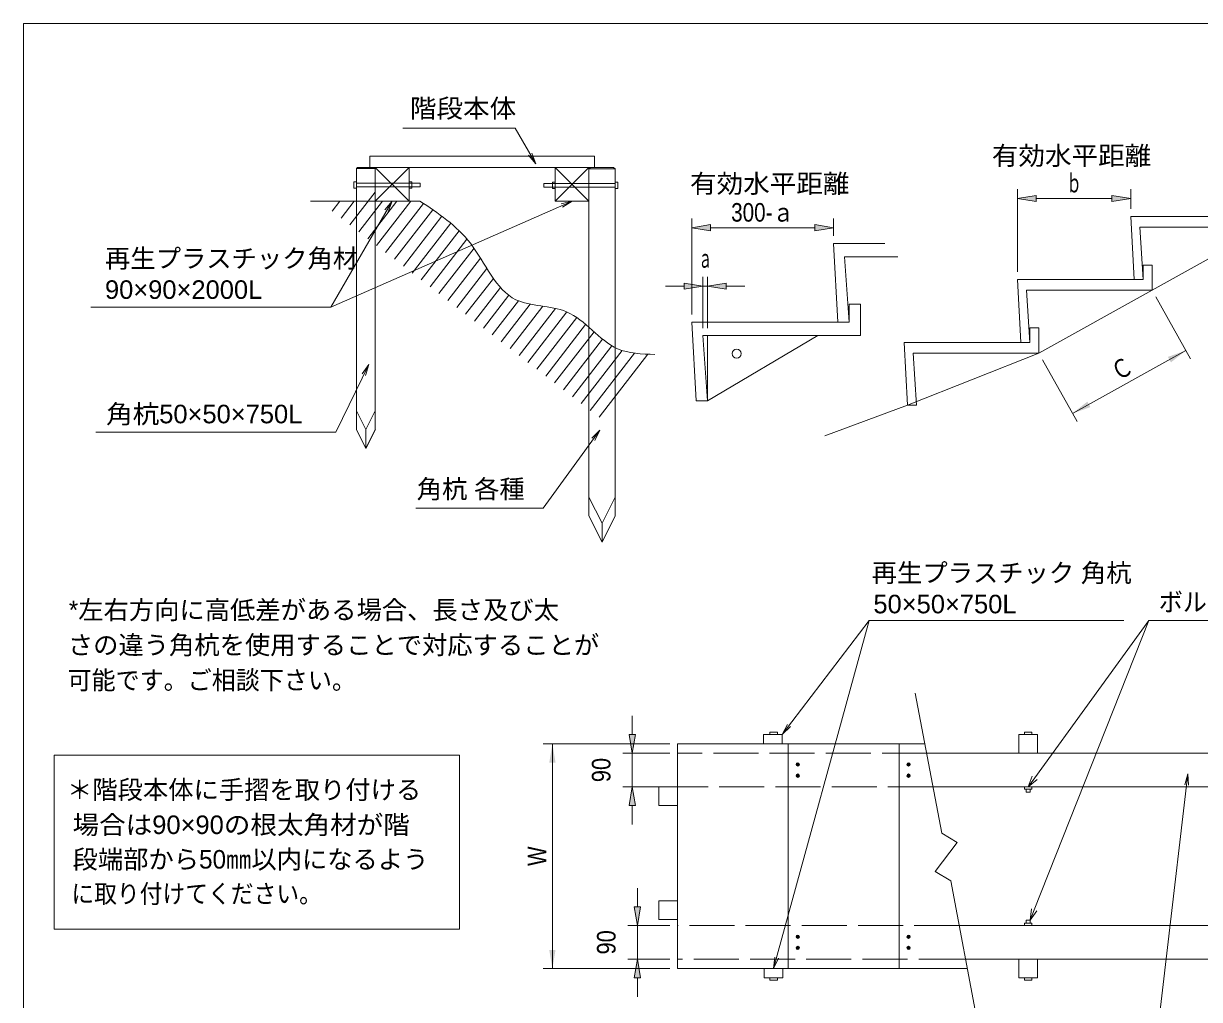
# Model space of a CAD drawing. Units: millimetres at full size, sheet at 1:20; details may follow other scales. Extents: x 200 to 8200, y 200 to 5740.
# Drawn here: x 200 to 3337, y 3135 to 5740 of the extents above; entities that cross this region are included whole.
import ezdxf
from ezdxf.enums import TextEntityAlignment as Align

# ---------------------------------------------------------------- set-up
doc = ezdxf.new("R2010")
doc.units = ezdxf.units.MM
doc.header["$LTSCALE"] = 20
doc.linetypes.add('DASHED', pattern=[7.5, 6, -1.5])
for name, color, linetype, lineweight in [('コーススレッド', 7, 'Continuous', 18), ('ハッチング', 7, 'Continuous', 9), ('ボルト', 7, 'Continuous', 18), ('一般線', 7, 'Continuous', 20), ('図面枠-A3', 7, 'Continuous', 13), ('寸法', 7, 'Continuous', 13), ('引出線', 7, 'Continuous', 13), ('注記', 7, 'Continuous', 20), ('破線', 7, 'DASHED', 9), ('角材', 7, 'Continuous', 18), ('角杭', 7, 'Continuous', 18), ('記号', 7, 'Continuous', 15), ('階段本体', 7, 'Continuous', 18)]:
    doc.layers.add(name, color=color, linetype=linetype, lineweight=lineweight)
doc.layers.add('文字', color=7, linetype='Continuous')
doc.styles.add('ＭＳ Ｐゴシック', font='')
doc.styles.get('ＭＳ Ｐゴシック').set_extended_font_data('MS PGothic')

# ---------------------------------------------------------------- blocks, each defined once
blk = doc.blocks.new('filled_arrow')
at = {"color": 0, "linetype": 'Continuous', "lineweight": -2}
blk.add_solid([(7.5, 1.25), (0, 0), (7.5, -1.25)], dxfattribs=at)
blk = doc.blocks.new('open_arrow')
at = {"color": 0, "linetype": 'Continuous', "lineweight": -2}
blk.add_lwpolyline([(7.5, 1.25), (0, 0), (7.5, -1.25)], dxfattribs=at)

msp = doc.modelspace()

# ---------------------------------------------------------------- hatches: boundary and pattern name
at = {"layer": 'コーススレッド'}
for points in [[(2261.14, 3762.55, 1), (2270.14, 3762.55, 1)], [(2556.84, 3762.55, 1), (2565.84, 3762.55, 1)], [(2261.14, 3732.55, 1), (2270.14, 3732.55, 1)], [(2556.84, 3732.55, 1), (2565.84, 3732.55, 1)], [(2261.14, 3302.71, -1), (2270.14, 3302.71, -1)], [(2556.84, 3302.71, -1), (2565.84, 3302.71, -1)], [(2261.14, 3272.71, -1), (2270.14, 3272.71, -1)], [(2556.84, 3272.71, -1), (2565.84, 3272.71, -1)]]:
    msp.add_hatch(color=256, dxfattribs=at).paths.add_polyline_path(points)
at = {"layer": '寸法'}
for points in [[(2901.54, 5281.35), (2901.54, 5264.68), (2851.54, 5273.02)], [(3103.94, 5281.35), (3103.94, 5264.68), (3153.94, 5273.02)], [(2032.74, 5203.35), (2032.74, 5186.68), (1982.74, 5195.02)], [(2310.74, 5203.35), (2310.74, 5186.68), (2360.74, 5195.02)], [(1962.74, 5047.35), (1962.74, 5030.68), (2012.74, 5039.02)], [(2074.74, 5047.35), (2074.74, 5030.68), (2024.74, 5039.02)], [(1815.74, 3842.55), (1832.4, 3842.55), (1824.07, 3792.55)], [(1815.74, 3652.55), (1832.4, 3652.55), (1824.07, 3702.55)], [(1829.37, 3382.71), (1846.03, 3382.71), (1837.7, 3332.71)], [(1829.37, 3192.71), (1846.03, 3192.71), (1837.7, 3242.71)]]:
    msp.add_hatch(color=256, dxfattribs=at).paths.add_polyline_path(points)

# ---------------------------------------------------------------- linework, layer by layer
at = {"layer": 'コーススレッド', "lineweight": 13}
for centre in [(2265.64, 3762.55), (2561.34, 3762.55), (2265.64, 3732.55), (2561.34, 3732.55), (2265.64, 3302.71), (2561.34, 3302.71), (2265.64, 3272.71), (2561.34, 3272.71)]:
    msp.add_circle(centre, 4.5, dxfattribs=at)
at = {"layer": 'ハッチング'}
for p, q in [((1138.56, 5290.07), (1070.87, 5202.44)), ((1044.22, 5266.09), (1023.38, 5239.12)), ((1082.13, 5266.09), (1047.13, 5220.78)), ((1157.95, 5266.09), (1094.61, 5184.1)), ((1195.85, 5266.09), (1118.35, 5165.76)), ((1233.76, 5266.09), (1142.09, 5147.42)), ((1266.92, 5259.95), (1165.83, 5129.08)), ((1291.83, 5243.11), (1189.57, 5110.74)), ((1316.24, 5225.64), (1213.32, 5092.4)), ((1339.8, 5207.07), (1237.06, 5074.06)), ((1362.16, 5186.94), (1260.8, 5055.72)), ((1382.95, 5164.78), (1284.54, 5037.38)), ((1401.86, 5140.18), (1308.28, 5019.04)), ((1419.24, 5113.6), (1332.02, 5000.7)), ((1436.08, 5086.34), (1355.77, 4982.36)), ((1453.45, 5059.75), (1379.51, 4964.02)), ((1472.47, 5035.29), (1403.25, 4945.68)), ((1494.41, 5014.62), (1426.99, 4927.34)), ((1520.76, 4999.66), (1450.73, 4909)), ((1551.96, 4990.98), (1474.47, 4890.66)), ((1585.7, 4985.58), (1498.21, 4872.33)), ((1619.12, 4979.77), (1521.96, 4853.99)), ((1649.63, 4970.19), (1545.7, 4835.65)), ((1676, 4955.26), (1569.44, 4817.31)), ((1699.66, 4936.82), (1593.18, 4798.97)), ((1722.17, 4916.88), (1616.92, 4780.63)), ((1744.93, 4897.26), (1640.66, 4762.29)), ((1769.41, 4879.88), (1664.41, 4743.95)), ((1797.47, 4867.13), (1688.15, 4725.61)), ((1829.98, 4860.15), (1711.89, 4707.27)), ((1865.71, 4857.33), (1735.63, 4688.93))]:
    msp.add_line(p, q, dxfattribs=at)
at = {"layer": 'ボルト'}
for p, q in [((1088.56, 5317.18), (1081.56, 5317.18)), ((1081.56, 5317.18), (1081.56, 5300.18)), ((1088.56, 5313.68), (1258.56, 5313.68)), ((1088.56, 5303.68), (1258.56, 5303.68)), ((1235.56, 5317.12), (1228.56, 5317.12)), ((1228.56, 5317.12), (1228.56, 5300.12)), ((1235.56, 5317.12), (1235.56, 5300.12)), ((1258.56, 5313.68), (1258.56, 5303.68)), ((1778.56, 5313.02), (1588.56, 5313.02)), ((1588.56, 5303.02), (1588.56, 5313.02)), ((1778.56, 5303.02), (1588.56, 5303.02)), ((1611.56, 5316.81), (1618.56, 5316.81)), ((1611.56, 5316.81), (1611.56, 5299.81)), ((1618.56, 5299.81), (1618.56, 5316.81)), ((1778.56, 5316.52), (1785.56, 5316.52)), ((1785.56, 5299.52), (1785.56, 5316.52)), ((1088.56, 5300.18), (1081.56, 5300.18)), ((1235.56, 5300.12), (1228.56, 5300.12)), ((1611.56, 5299.81), (1618.56, 5299.81)), ((1778.56, 5299.52), (1785.56, 5299.52))]:
    msp.add_line(p, q, dxfattribs=at)
for points in [[(2870.26, 3696.63), (2890.26, 3696.63), (2890.26, 3702.63), (2870.26, 3702.63)], [(2875.26, 3688.63), (2885.26, 3688.63), (2885.26, 3696.63), (2875.26, 3696.63)], [(2890.26, 3338.63), (2870.26, 3338.63), (2870.26, 3332.63), (2890.26, 3332.63)], [(2885.26, 3346.63), (2875.26, 3346.63), (2875.26, 3338.63), (2885.26, 3338.63)]]:
    msp.add_lwpolyline(points, close=True, dxfattribs=at)
msp.add_circle((2102.74, 4859.02), 12, dxfattribs=at)
at = {"layer": '一般線'}
for p, q in [((965.71, 5266.09), (1138.56, 5266.09)), ((1228.56, 5266.09), (1257.68, 5266.09)), ((2024.74, 4733.02), (2318.74, 4907.02))]:
    msp.add_line(p, q, dxfattribs=at)
msp.add_lwpolyline([(3513.94, 5196.22), (3211.54, 5028.22), (2909.14, 4860.22), (2558.74, 4721.02), (2337.94, 4639.42)], dxfattribs=at)
msp.add_open_spline([(1257.68, 5266.09), (1306.49, 5233.67), (1355.31, 5201.25), (1392.25, 5153.33), (1432.94, 5100.53), (1459.22, 5028.91), (1513.65, 5002.77), (1552.65, 4984.04), (1606.11, 4988.66), (1648.49, 4970.68), (1699.87, 4948.88), (1734.96, 4893.85), (1784.52, 4872.01), (1814.41, 4858.85), (1849.56, 4857.76), (1884.71, 4856.67)], degree=3, knots=[0, 0, 0, 0, 1, 1, 1, 2, 2, 2, 3, 3, 3, 4, 4, 4, 5, 5, 5, 5], dxfattribs=at)
at = {"layer": '図面枠-A3'}
msp.add_lwpolyline([(200, 200), (8200, 200), (8200, 5740), (200, 5740)], close=True, dxfattribs=at)
at = {"layer": '寸法'}
for p, q in [((2851.54, 5077.02), (2851.54, 5298.02)), ((2901.54, 5273.02), (3103.94, 5273.02)), ((3153.94, 5245.02), (3153.94, 5298.02)), ((1982.74, 4963.02), (1982.74, 5220.02)), ((2360.74, 5173.02), (2360.74, 5220.02)), ((2032.74, 5195.02), (2310.74, 5195.02)), ((2012.74, 4927.02), (2012.74, 5064.02)), ((2024.74, 4927.02), (2024.74, 5064.02)), ((1962.74, 5039.02), (1912.74, 5039.02)), ((2012.74, 5039.02), (2024.74, 5039.02)), ((2074.74, 5039.02), (2124.74, 5039.02)), ((3221.26, 5010.73), (3313.12, 4845.38)), ((2998.58, 4699.24), (3300.98, 4867.24)), ((2918.86, 4842.73), (3010.72, 4677.38)), ((1824.07, 3842.55), (1824.07, 3892.55)), ((1924.74, 3817.63), (1586.02, 3817.63)), ((1611.02, 3817.63), (1611.02, 3217.63)), ((1924.74, 3792.55), (1799.07, 3792.55)), ((1824.07, 3792.55), (1824.07, 3702.55)), ((1924.74, 3702.55), (1799.07, 3702.55)), ((1824.07, 3652.55), (1824.07, 3602.55)), ((1837.7, 3382.71), (1837.7, 3432.71)), ((1924.74, 3332.71), (1812.7, 3332.71)), ((1837.7, 3332.71), (1837.7, 3242.71)), ((1924.74, 3242.71), (1812.7, 3242.71)), ((1924.74, 3217.63), (1586.02, 3217.63)), ((1837.7, 3192.71), (1837.7, 3142.71))]:
    msp.add_line(p, q, dxfattribs=at)
for points in [[(2901.54, 5281.35), (2901.54, 5264.68), (2851.54, 5273.02)], [(3103.94, 5281.35), (3103.94, 5264.68), (3153.94, 5273.02)], [(2032.74, 5203.35), (2032.74, 5186.68), (1982.74, 5195.02)], [(2310.74, 5203.35), (2310.74, 5186.68), (2360.74, 5195.02)], [(1962.74, 5047.35), (1962.74, 5030.68), (2012.74, 5039.02)], [(2074.74, 5047.35), (2074.74, 5030.68), (2024.74, 5039.02)], [(1815.74, 3842.55), (1832.4, 3842.55), (1824.07, 3792.55)], [(1815.74, 3652.55), (1832.4, 3652.55), (1824.07, 3702.55)], [(1829.37, 3382.71), (1846.03, 3382.71), (1837.7, 3332.71)], [(1829.37, 3192.71), (1846.03, 3192.71), (1837.7, 3242.71)]]:
    msp.add_lwpolyline(points, close=True, dxfattribs=at)
at = {"layer": '引出線'}
for p, q in [((2896.31, 3374.53), (3201.85, 4146.26)), ((2897.87, 3726.92), (3201.85, 4146.26)), ((3201.85, 4146.26), (3977.43, 4146.26)), ((3201.85, 4146.26), (3977.43, 4146.26)), ((2880.26, 3702.63), (2891.36, 3731.64)), ((2880.26, 3702.63), (2897.87, 3726.92)), ((2904.38, 3722.2), (2880.26, 3702.63)), ((2885.26, 3346.63), (2888.83, 3377.48)), ((2885.26, 3346.63), (2896.31, 3374.53)), ((2903.78, 3371.57), (2885.26, 3346.63))]:
    msp.add_line(p, q, dxfattribs=at)
for points in [[(1566.63, 5365.31), (1511.53, 5460.75), (1212.17, 5460.75)], [(1183.56, 5266.09), (1020.01, 4982.82), (380.01, 4982.82)], [(1663.56, 5266.09), (1020.01, 4982.82), (380.01, 4982.82)], [(1634.09, 5258.58), (1663.56, 5266.09), (1638.12, 5249.43)], [(1121.24, 4829.6), (1033.04, 4649.62), (393.04, 4649.62)], [(1737.57, 4654.27), (1586.7, 4446.31), (1246.7, 4446.31)], [(2201.17, 3217.63), (2455.79, 4146.26), (3135.79, 4146.26)], [(2224.17, 3842.63), (2455.79, 4146.26), (3135.79, 4146.26)], [(3306.35, 3737.22), (3194.54, 2780.13), (2664.54, 2780.13)], [(2213.92, 3245.24), (2201.17, 3217.63), (2204.28, 3247.89)]]:
    msp.add_lwpolyline(points, dxfattribs=at)
at = {"layer": '注記'}
msp.add_lwpolyline([(281.46, 3787.41), (1363.29, 3787.41), (1363.29, 3323.18), (281.46, 3323.18)], close=True, dxfattribs=at)
at = {"layer": '破線'}
for p, q in [((2610.58, 3792.55), (1944.74, 3792.55)), ((2626.17, 3702.55), (1944.74, 3702.55)), ((2696.43, 3332.71), (1944.74, 3332.71)), ((2708.37, 3242.71), (1944.74, 3242.71))]:
    msp.add_line(p, q, dxfattribs=at)
at = {"layer": '角材'}
for p, q in [((1228.56, 5356.09), (1138.56, 5356.09)), ((1138.56, 5356.09), (1138.56, 5266.09)), ((1228.56, 5356.09), (1138.56, 5266.09)), ((1228.56, 5266.09), (1138.56, 5356.09)), ((1228.56, 5266.09), (1228.56, 5356.09)), ((1708.56, 5356.09), (1618.56, 5356.09)), ((1618.56, 5356.09), (1618.56, 5266.09)), ((1708.56, 5356.09), (1618.56, 5266.09)), ((1708.56, 5266.09), (1618.56, 5356.09)), ((1708.56, 5266.09), (1708.56, 5356.09)), ((1138.56, 5266.09), (1228.56, 5266.09)), ((1618.56, 5266.09), (1708.56, 5266.09)), ((3757.61, 3792.55), (2610.58, 3792.55)), ((3771.95, 3702.55), (2626.17, 3702.55)), ((3842.22, 3332.71), (2696.43, 3332.71)), ((3859.32, 3242.71), (2708.37, 3242.71))]:
    msp.add_line(p, q, dxfattribs=at)
at = {"layer": '角杭'}
for p, q in [((1088.56, 5353.09), (1091.45, 5356.09)), ((1088.56, 4656.09), (1088.56, 5353.09)), ((1088.56, 5353.09), (1088.67, 5353.09)), ((1088.67, 5353.09), (1138.56, 5353.09)), ((1091.45, 5356.09), (1135.56, 5356.09)), ((1138.56, 5353.09), (1135.56, 5356.09)), ((1138.56, 5353.09), (1138.56, 4656.09)), ((1708.6, 5351.89), (1712.64, 5356.09)), ((1708.6, 4426), (1708.6, 5351.89)), ((1708.6, 5351.89), (1708.76, 5351.89)), ((1708.76, 5351.89), (1778.56, 5351.89)), ((1712.64, 5356.09), (1774.36, 5356.09)), ((1778.56, 5351.89), (1774.36, 5356.09)), ((1778.56, 5351.89), (1778.56, 4426.09)), ((1113.56, 4656.09), (1088.56, 4706.09)), ((1113.56, 4656.09), (1138.56, 4706.09)), ((1113.56, 4606.09), (1088.56, 4656.09)), ((1113.69, 4606.04), (1088.69, 4656.04)), ((1113.56, 4606.09), (1113.56, 4656.09)), ((1113.56, 4606.09), (1138.56, 4656.09)), ((1113.69, 4606.04), (1138.69, 4656.04)), ((1743.56, 4406.09), (1708.6, 4476)), ((1743.56, 4406.09), (1778.56, 4476.09)), ((1743.56, 4356.09), (1708.6, 4426)), ((1743.56, 4356.09), (1778.56, 4426.09)), ((1743.56, 4356.09), (1743.56, 4406.09))]:
    msp.add_line(p, q, dxfattribs=at)
for points in [[(2174.17, 3817.63), (2224.17, 3817.63), (2224.17, 3842.63), (2174.17, 3842.63)], [(2191.17, 3842.63), (2211.17, 3842.63), (2211.17, 3848.63), (2191.17, 3848.63)], [(2855.26, 3792.63), (2905.26, 3792.63), (2905.26, 3842.63), (2855.26, 3842.63)], [(2870.26, 3842.63), (2890.26, 3842.63), (2890.26, 3848.63), (2870.26, 3848.63)], [(1894.74, 3702.55), (1894.74, 3652.55), (1944.74, 3652.55), (1944.74, 3702.55)], [(1894.74, 3398.59), (1894.74, 3348.59), (1944.74, 3348.59), (1944.74, 3398.59)], [(2905.26, 3242.63), (2855.26, 3242.63), (2855.26, 3192.63), (2905.26, 3192.63)], [(2176.17, 3192.63), (2226.17, 3192.63), (2226.17, 3217.63), (2176.17, 3217.63)], [(2191.17, 3186.63), (2211.17, 3186.63), (2211.17, 3192.63), (2191.17, 3192.63)], [(2890.26, 3192.63), (2870.26, 3192.63), (2870.26, 3186.63), (2890.26, 3186.63)]]:
    msp.add_lwpolyline(points, close=True, dxfattribs=at)
at = {"layer": '記号'}
msp.add_lwpolyline([(2578.65, 3952.66), (2649.58, 3579.29), (2691.02, 3554.18), (2632.34, 3477.07), (2673.77, 3451.96), (2744.71, 3078.59)], dxfattribs=at)
at = {"layer": '階段本体'}
for p, q in [((1723.56, 5386.09), (1123.56, 5386.09)), ((1123.56, 5386.09), (1123.56, 5356.09)), ((1723.56, 5356.09), (1723.56, 5386.09)), ((1123.56, 5356.09), (1138.56, 5356.09)), ((1138.56, 5356.09), (1712.64, 5356.09)), ((3153.94, 5225.02), (3489.94, 5225.02)), ((3153.94, 5225.02), (3163.54, 5057.02)), ((3513.94, 5196.22), (3177.94, 5196.22)), ((3177.94, 5196.22), (3187.54, 5057.02)), ((2360.74, 5153.02), (2497.92, 5153.02)), ((2360.74, 5153.02), (2372.74, 4943.02)), ((2532.29, 5117.02), (2390.74, 5117.02)), ((2390.74, 5117.02), (2402.74, 4943.02)), ((3187.54, 5057.02), (3187.54, 5095.42)), ((3187.54, 5095.42), (3211.54, 5095.42)), ((3211.54, 5095.42), (3211.54, 5057.02)), ((2851.54, 5057.02), (3187.54, 5057.02)), ((2851.54, 5057.02), (2861.14, 4889.02)), ((3163.54, 5057.02), (3187.54, 5057.02)), ((3211.54, 5057.02), (3211.54, 5028.22)), ((3211.54, 5028.22), (2875.54, 5028.22)), ((2875.54, 5028.22), (2885.14, 4889.02)), ((2402.74, 4943.02), (2402.74, 4991.02)), ((2402.74, 4991.02), (2432.74, 4991.02)), ((2432.74, 4991.02), (2432.74, 4943.02)), ((1982.74, 4943.02), (2402.74, 4943.02)), ((1982.74, 4943.02), (1994.74, 4733.02)), ((2372.74, 4943.02), (2402.74, 4943.02)), ((2432.74, 4943.02), (2432.74, 4907.02)), ((2885.14, 4889.02), (2885.14, 4927.42)), ((2885.14, 4927.42), (2909.14, 4927.42)), ((2909.14, 4927.42), (2909.14, 4889.02)), ((2432.74, 4907.02), (2012.74, 4907.02)), ((2012.74, 4907.02), (2024.74, 4733.02)), ((2024.74, 4733.02), (2024.74, 4907.02)), ((2549.14, 4889.02), (2885.14, 4889.02)), ((2549.14, 4889.02), (2558.74, 4721.02)), ((2861.14, 4889.02), (2885.14, 4889.02)), ((2909.14, 4889.02), (2909.14, 4860.22)), ((2909.14, 4860.22), (2573.14, 4860.22)), ((2573.14, 4860.22), (2582.74, 4721.02)), ((1994.74, 4733.02), (2024.74, 4733.02)), ((2558.74, 4721.02), (2582.74, 4721.02)), ((1944.74, 3217.63), (1944.74, 3817.63)), ((2604.36, 3817.63), (1944.74, 3817.63)), ((2240.44, 3217.63), (2240.44, 3817.63)), ((2536.18, 3217.63), (2536.18, 3817.63)), ((2716.42, 3217.63), (1944.74, 3217.63))]:
    msp.add_line(p, q, dxfattribs=at)

# ---------------------------------------------------------------- block references
at = {"layer": '寸法', "xscale": 6.67, "yscale": 6.67}
for p, rotation in [((3300.98, 4867.24), 209.1), ((2998.58, 4699.24), 29.1), ((1611.02, 3817.63), 270), ((1611.02, 3217.63), 90)]:
    msp.add_blockref('filled_arrow', p, dxfattribs=dict(at, rotation=rotation))
at = {"layer": '引出線', "xscale": 4, "yscale": 4}
for p, rotation in [((1566.63, 5365.31), 120), ((1183.56, 5266.09), 240), ((1121.24, 4829.6), 243.9), ((1737.57, 4654.27), 234), ((2224.17, 3842.63), 52.7), ((3306.35, 3737.22), 263.3)]:
    msp.add_blockref('open_arrow', p, dxfattribs=dict(at, rotation=rotation))

# ---------------------------------------------------------------- texts
at = {"layer": '寸法', "style": 'ＭＳ Ｐゴシック'}
for s, width, p in [('ｂ', 0.6, (3002.74, 5314.02)), ('300-ａ', 0.85, (2171.74, 5236.02)), ('ａ', 0.55, (2018.74, 5113.02))]:
    msp.add_text(s, height=49.49, dxfattribs=dict(at, width=width)).set_placement(p, align=Align.MIDDLE_CENTER)
for s, rotation, width, p in [('Ｃ', 29.055, 0.8, (3129.86, 4819.08)), ('90', 90, 0.9, (1741.07, 3747.55)), ('W', 90, 0.85, (1570.02, 3517.63)), ('90', 90, 0.9, (1754.7, 3287.71))]:
    msp.add_text(s, height=49.49, rotation=rotation, dxfattribs=dict(at, width=width)).set_placement(p, align=Align.MIDDLE_CENTER)
at = {"layer": '文字', "style": 'ＭＳ Ｐゴシック'}
for s, width, p in [('階段本体', 1.05, (1230.94, 5473.96)), ('有効水平距離', 1.05, (2783.44, 5347.69)), ('有効水平距離', 1.05, (1978.3, 5273.19)), ('90×90×2000L', 1.05, (417.32, 4990.23)), ('角杭50×50×750L', 1.05, (420.3, 4658.17)), ('50×50×750L', 1.05, (2467.47, 4151.04)), ('ボルト・ナットM10×170L', 0.95, (3228.88, 4156.69)), ('可能です。ご相談下さい。', 0.95, (317.36, 3947.94))]:
    msp.add_text(s, height=49.49, dxfattribs=dict(at, width=width)).set_placement(p, align=Align.BOTTOM_LEFT)
for s, p in [('再生プラスチック角材', (417.6, 5073.56)), ('角杭 各種', (1249.1, 4458.02)), ('再生プラスチック 角杭', (2463.07, 4234.37)), ('*左右方向に高低差がある場合、長さ及び太', (320.77, 4135.35)), ('さの違う角杭を使用することで対応することが', (318.21, 4041.79))]:
    msp.add_text(s, height=49.49, dxfattribs=at).set_placement(p, align=Align.BOTTOM_LEFT)
at = {"layer": '注記', "style": 'ＭＳ Ｐゴシック'}
for s, p in [('＊階段本体に手摺を取り付ける', (316.05, 3655.49)), ('段端部から50㎜以内になるよう', (330.82, 3469.79))]:
    msp.add_text(s, height=49.49, dxfattribs=at).set_placement(p, align=Align.BOTTOM_LEFT)
for s, width, p in [('場合は90×90の根太角材が階', 1.05, (330.82, 3561.93)), ('に取り付けてください。', 0.9, (327.69, 3377.93))]:
    msp.add_text(s, height=49.49, dxfattribs=dict(at, width=width)).set_placement(p, align=Align.BOTTOM_LEFT)

doc.saveas('drawing.dxf')
